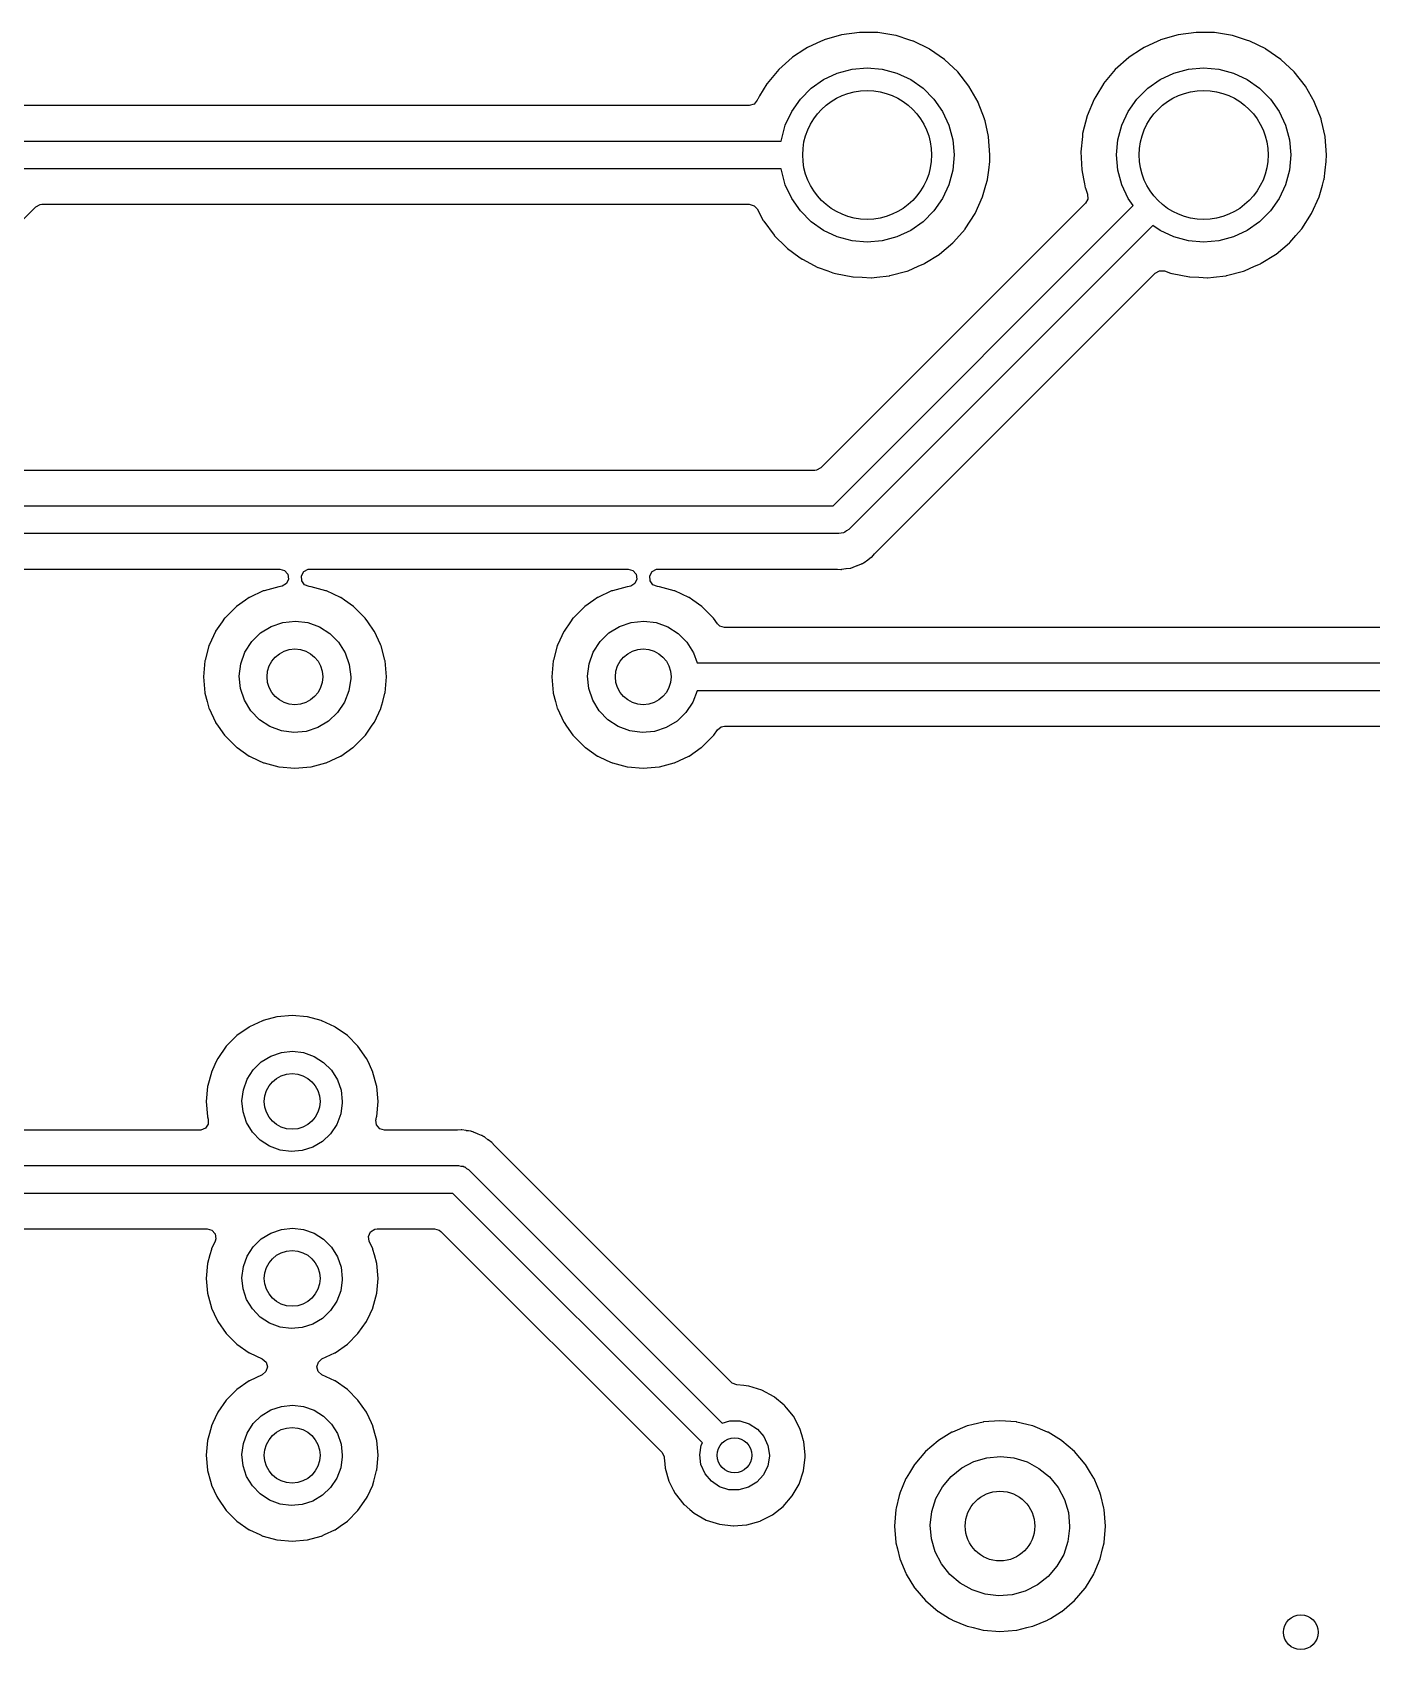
# Model space of a CAD drawing. Extents: x 41 to 172, y -238 to -26.
# Drawn here: x 117.68 to 136.91, y -135.38 to -112.16 of the extents above; entities that cross this region are included whole.
import ezdxf

# ---------------------------------------------------------------- set-up
doc = ezdxf.new("R2010")
doc.units = 0
doc.layers.add('BLACK', color=7, linetype='CONTINUOUS')

msp = doc.modelspace()

# ---------------------------------------------------------------- linework, layer by layer
at = {"layer": 'BLACK', "linetype": 'CONTINUOUS'}
for p, q in [((129.007, -112.287), (128.81, -112.378)), ((129.043, -112.27), (129.007, -112.287)), ((129.047, -112.268), (129.043, -112.27)), ((129.043, -112.27), (129.043, -112.27)), ((129.298, -112.195), (129.047, -112.268)), ((129.557, -112.16), (129.298, -112.195)), ((129.562, -112.16), (129.557, -112.16)), ((129.705, -112.162), (129.562, -112.16)), ((129.562, -112.16), (129.562, -112.16)), ((129.819, -112.163), (129.705, -112.162)), ((130.077, -112.205), (129.819, -112.163)), ((130.081, -112.207), (130.077, -112.205)), ((130.279, -112.27), (130.081, -112.207)), ((130.326, -112.285), (130.279, -112.27)), ((130.33, -112.287), (130.326, -112.285)), ((130.556, -112.399), (130.33, -112.287)), ((130.33, -112.287), (130.33, -112.287)), ((133.837, -112.287), (133.64, -112.378)), ((133.873, -112.27), (133.837, -112.287)), ((133.877, -112.268), (133.873, -112.27)), ((133.873, -112.27), (133.873, -112.27)), ((134.128, -112.195), (133.877, -112.268)), ((134.387, -112.16), (134.128, -112.195)), ((134.392, -112.16), (134.387, -112.16)), ((134.535, -112.162), (134.392, -112.16)), ((134.392, -112.16), (134.392, -112.16)), ((134.649, -112.163), (134.535, -112.162)), ((134.907, -112.205), (134.649, -112.163)), ((134.911, -112.207), (134.907, -112.205)), ((135.109, -112.27), (134.911, -112.207)), ((135.156, -112.285), (135.109, -112.27)), ((135.16, -112.287), (135.156, -112.285)), ((135.386, -112.399), (135.16, -112.287)), ((135.16, -112.287), (135.16, -112.287)), ((128.591, -112.521), (128.396, -112.695)), ((128.595, -112.518), (128.591, -112.521)), ((128.771, -112.403), (128.595, -112.518)), ((128.595, -112.518), (128.595, -112.518)), ((128.81, -112.378), (128.771, -112.403)), ((130.56, -112.401), (130.556, -112.399)), ((130.775, -112.55), (130.56, -112.401)), ((130.965, -112.729), (130.775, -112.55)), ((133.421, -112.521), (133.226, -112.695)), ((133.425, -112.518), (133.421, -112.521)), ((133.601, -112.403), (133.425, -112.518)), ((133.425, -112.518), (133.425, -112.518)), ((133.64, -112.378), (133.601, -112.403)), ((135.39, -112.401), (135.386, -112.399)), ((135.605, -112.55), (135.39, -112.401)), ((135.795, -112.729), (135.605, -112.55)), ((128.396, -112.695), (128.229, -112.896)), ((128.862, -112.962), (129.04, -112.837)), ((129.04, -112.837), (129.237, -112.745)), ((129.237, -112.745), (129.448, -112.689)), ((129.448, -112.689), (129.665, -112.67)), ((129.665, -112.67), (129.882, -112.689)), ((129.882, -112.689), (130.093, -112.745)), ((130.093, -112.745), (130.29, -112.837)), ((130.29, -112.837), (130.468, -112.962)), ((131.127, -112.934), (130.965, -112.729)), ((133.226, -112.695), (133.059, -112.896)), ((133.692, -112.962), (133.87, -112.837)), ((133.87, -112.837), (134.067, -112.745)), ((134.067, -112.745), (134.278, -112.689)), ((134.278, -112.689), (134.495, -112.67)), ((134.495, -112.67), (134.712, -112.689)), ((134.712, -112.689), (134.923, -112.745)), ((134.923, -112.745), (135.12, -112.837)), ((135.12, -112.837), (135.298, -112.962)), ((135.957, -112.934), (135.795, -112.729)), ((128.227, -112.9), (128.122, -113.073)), ((128.229, -112.896), (128.227, -112.9)), ((128.707, -113.117), (128.862, -112.962)), ((130.468, -112.962), (130.623, -113.117)), ((131.257, -113.161), (131.127, -112.934)), ((133.057, -112.9), (132.946, -113.083)), ((133.059, -112.896), (133.057, -112.9)), ((133.537, -113.117), (133.692, -112.962)), ((135.298, -112.962), (135.453, -113.117)), ((136.087, -113.161), (135.957, -112.934)), ((127.971, -113.212), (117.503, -113.212)), ((128.043, -113.189), (127.971, -113.212)), ((128.088, -113.134), (128.043, -113.189)), ((128.092, -113.124), (128.088, -113.134)), ((128.094, -113.119), (128.092, -113.124)), ((128.092, -113.124), (128.092, -113.124)), ((128.122, -113.073), (128.094, -113.119)), ((128.49, -113.492), (128.582, -113.295)), ((128.582, -113.295), (128.707, -113.117)), ((130.623, -113.117), (130.748, -113.295)), ((130.748, -113.295), (130.84, -113.492)), ((131.258, -113.165), (131.257, -113.161)), ((131.35, -113.4), (131.258, -113.165)), ((131.258, -113.165), (131.258, -113.165)), ((132.924, -113.119), (132.823, -113.36)), ((132.946, -113.083), (132.924, -113.119)), ((133.32, -113.492), (133.412, -113.295)), ((133.412, -113.295), (133.537, -113.117)), ((135.453, -113.117), (135.578, -113.295)), ((135.578, -113.295), (135.67, -113.492)), ((136.088, -113.165), (136.087, -113.161)), ((136.18, -113.4), (136.088, -113.165)), ((136.088, -113.165), (136.088, -113.165)), ((128.434, -113.703), (128.49, -113.492)), ((130.84, -113.492), (130.896, -113.703)), ((131.351, -113.404), (131.35, -113.4)), ((131.357, -113.431), (131.351, -113.404)), ((131.408, -113.654), (131.357, -113.431)), ((132.823, -113.36), (132.758, -113.614)), ((133.264, -113.703), (133.32, -113.492)), ((135.67, -113.492), (135.726, -113.703)), ((136.181, -113.404), (136.18, -113.4)), ((136.187, -113.431), (136.181, -113.404)), ((136.238, -113.654), (136.187, -113.431)), ((117.474, -113.72), (128.432, -113.72)), ((128.432, -113.72), (128.434, -113.703)), ((130.896, -113.703), (130.915, -113.92)), ((131.409, -113.659), (131.408, -113.654)), ((131.428, -113.92), (131.409, -113.659)), ((132.754, -113.654), (132.732, -113.874)), ((132.758, -113.618), (132.754, -113.654)), ((132.758, -113.614), (132.758, -113.618)), ((132.758, -113.618), (132.758, -113.618)), ((133.245, -113.92), (133.264, -113.703)), ((135.726, -113.703), (135.745, -113.92)), ((136.239, -113.659), (136.238, -113.654)), ((136.258, -113.92), (136.239, -113.659)), ((130.915, -113.92), (130.896, -114.137)), ((131.426, -114.012), (131.428, -113.92)), ((132.732, -113.874), (132.745, -114.135)), ((133.264, -114.137), (133.245, -113.92)), ((135.745, -113.92), (135.726, -114.137)), ((136.256, -114.012), (136.258, -113.92)), ((128.432, -114.12), (117.557, -114.12)), ((128.434, -114.137), (128.432, -114.12)), ((128.49, -114.348), (128.434, -114.137)), ((130.896, -114.137), (130.84, -114.348)), ((131.393, -114.272), (131.41, -114.139)), ((131.41, -114.139), (131.426, -114.015)), ((131.426, -114.015), (131.426, -114.012)), ((131.426, -114.015), (131.426, -114.015)), ((132.745, -114.135), (132.77, -114.263)), ((133.32, -114.348), (133.264, -114.137)), ((135.726, -114.137), (135.67, -114.348)), ((136.223, -114.272), (136.24, -114.139)), ((136.24, -114.139), (136.256, -114.015)), ((136.256, -114.015), (136.256, -114.012)), ((136.256, -114.015), (136.256, -114.015)), ((128.582, -114.545), (128.49, -114.348)), ((130.84, -114.348), (130.748, -114.545)), ((131.322, -114.523), (131.37, -114.353)), ((131.37, -114.353), (131.392, -114.276)), ((131.392, -114.276), (131.393, -114.272)), ((131.392, -114.276), (131.392, -114.276)), ((132.77, -114.263), (132.784, -114.334)), ((132.784, -114.334), (132.796, -114.391)), ((132.796, -114.391), (132.797, -114.396)), ((132.797, -114.396), (132.797, -114.396)), ((132.797, -114.396), (132.828, -114.482)), ((133.412, -114.545), (133.32, -114.348)), ((135.67, -114.348), (135.578, -114.545)), ((136.152, -114.523), (136.2, -114.353)), ((136.2, -114.353), (136.222, -114.276)), ((136.222, -114.276), (136.223, -114.272)), ((136.222, -114.276), (136.222, -114.276)), ((117.104, -115.292), (117.731, -114.665)), ((117.731, -114.665), (117.793, -114.631)), ((117.793, -114.631), (117.82, -114.628)), ((117.82, -114.628), (127.974, -114.628)), ((127.974, -114.628), (128.042, -114.649)), ((128.042, -114.649), (128.085, -114.695)), ((128.085, -114.695), (128.173, -114.859)), ((128.707, -114.723), (128.582, -114.545)), ((132.799, -114.614), (129.002, -118.411)), ((129.176, -118.956), (133.484, -114.648)), ((130.748, -114.545), (130.623, -114.723)), ((131.215, -114.761), (131.322, -114.523)), ((132.833, -114.553), (132.799, -114.614)), ((132.828, -114.482), (132.833, -114.553)), ((133.484, -114.648), (133.412, -114.545)), ((135.578, -114.545), (135.453, -114.723)), ((136.045, -114.761), (136.152, -114.523)), ((128.173, -114.859), (128.178, -114.867)), ((128.178, -114.867), (128.181, -114.871)), ((128.181, -114.871), (128.181, -114.871)), ((128.181, -114.871), (128.331, -115.073)), ((128.862, -114.878), (128.707, -114.723)), ((129.04, -115.003), (128.862, -114.878)), ((130.468, -114.878), (130.29, -115.003)), ((130.623, -114.723), (130.468, -114.878)), ((131.073, -114.981), (131.215, -114.761)), ((135.298, -114.878), (135.12, -115.003)), ((135.453, -114.723), (135.298, -114.878)), ((135.903, -114.981), (136.045, -114.761)), ((128.331, -115.073), (128.331, -115.073)), ((128.331, -115.073), (128.334, -115.077)), ((128.334, -115.077), (128.337, -115.08)), ((128.337, -115.08), (128.337, -115.08)), ((128.337, -115.08), (128.497, -115.239)), ((129.237, -115.095), (129.04, -115.003)), ((129.448, -115.151), (129.237, -115.095)), ((133.767, -114.931), (129.4, -119.298)), ((129.665, -115.17), (129.448, -115.151)), ((129.882, -115.151), (129.665, -115.17)), ((130.093, -115.095), (129.882, -115.151)), ((130.29, -115.003), (130.093, -115.095)), ((130.901, -115.178), (130.989, -115.077)), ((130.989, -115.077), (131.07, -114.985)), ((131.07, -114.985), (131.073, -114.981)), ((131.07, -114.985), (131.07, -114.985)), ((133.87, -115.003), (133.767, -114.931)), ((134.067, -115.095), (133.87, -115.003)), ((134.278, -115.151), (134.067, -115.095)), ((134.495, -115.17), (134.278, -115.151)), ((134.712, -115.151), (134.495, -115.17)), ((134.923, -115.095), (134.712, -115.151)), ((135.12, -115.003), (134.923, -115.095)), ((135.731, -115.178), (135.819, -115.077)), ((135.819, -115.077), (135.9, -114.985)), ((135.9, -114.985), (135.903, -114.981)), ((135.9, -114.985), (135.9, -114.985)), ((128.497, -115.239), (128.52, -115.261)), ((128.52, -115.261), (128.524, -115.264)), ((128.524, -115.264), (128.524, -115.264)), ((128.524, -115.264), (128.684, -115.381)), ((128.684, -115.381), (128.731, -115.415)), ((130.493, -115.476), (130.698, -115.349)), ((130.698, -115.349), (130.702, -115.347)), ((130.698, -115.349), (130.698, -115.349)), ((130.702, -115.347), (130.705, -115.344)), ((130.705, -115.344), (130.897, -115.181)), ((130.705, -115.344), (130.705, -115.344)), ((130.897, -115.181), (130.901, -115.178)), ((130.897, -115.181), (130.897, -115.181)), ((135.323, -115.476), (135.528, -115.349)), ((135.528, -115.349), (135.532, -115.347)), ((135.528, -115.349), (135.528, -115.349)), ((135.532, -115.347), (135.535, -115.344)), ((135.535, -115.344), (135.727, -115.181)), ((135.535, -115.344), (135.535, -115.344)), ((135.727, -115.181), (135.731, -115.178)), ((135.727, -115.181), (135.727, -115.181)), ((128.731, -115.415), (128.735, -115.418)), ((128.735, -115.418), (128.735, -115.418)), ((128.735, -115.418), (128.958, -115.535)), ((128.958, -115.535), (128.958, -115.535)), ((128.958, -115.535), (128.962, -115.537)), ((128.962, -115.537), (129.1, -115.586)), ((129.1, -115.586), (129.173, -115.611)), ((129.173, -115.611), (129.209, -115.623)), ((129.209, -115.623), (129.213, -115.624)), ((129.213, -115.624), (129.461, -115.671)), ((129.777, -119.64), (133.801, -115.616)), ((129.991, -115.653), (130.235, -115.589)), ((130.235, -115.589), (130.239, -115.587)), ((130.235, -115.589), (130.235, -115.589)), ((130.239, -115.587), (130.252, -115.582)), ((130.252, -115.582), (130.397, -115.519)), ((130.397, -115.519), (130.479, -115.484)), ((130.479, -115.484), (130.493, -115.476)), ((133.801, -115.616), (133.863, -115.582)), ((133.863, -115.582), (133.932, -115.586)), ((133.932, -115.586), (134.017, -115.616)), ((134.017, -115.616), (134.039, -115.623)), ((134.039, -115.623), (134.043, -115.624)), ((134.043, -115.624), (134.291, -115.671)), ((134.821, -115.653), (135.065, -115.589)), ((135.065, -115.589), (135.069, -115.587)), ((135.065, -115.589), (135.065, -115.589)), ((135.069, -115.587), (135.082, -115.582)), ((135.082, -115.582), (135.227, -115.519)), ((135.227, -115.519), (135.309, -115.484)), ((135.309, -115.484), (135.323, -115.476)), ((129.461, -115.671), (129.461, -115.671)), ((129.461, -115.671), (129.465, -115.672)), ((129.465, -115.672), (129.596, -115.677)), ((129.596, -115.677), (129.722, -115.682)), ((129.722, -115.682), (129.722, -115.682)), ((129.722, -115.682), (129.727, -115.682)), ((129.727, -115.682), (129.806, -115.674)), ((129.806, -115.674), (129.982, -115.654)), ((129.982, -115.654), (129.982, -115.654)), ((129.982, -115.654), (129.986, -115.654)), ((129.986, -115.654), (129.991, -115.653)), ((134.291, -115.671), (134.291, -115.671)), ((134.291, -115.671), (134.295, -115.672)), ((134.295, -115.672), (134.426, -115.677)), ((134.426, -115.677), (134.552, -115.682)), ((134.552, -115.682), (134.552, -115.682)), ((134.552, -115.682), (134.557, -115.682)), ((134.557, -115.682), (134.636, -115.674)), ((134.636, -115.674), (134.812, -115.654)), ((134.812, -115.654), (134.812, -115.654)), ((134.812, -115.654), (134.816, -115.654)), ((134.816, -115.654), (134.821, -115.653)), ((129.002, -118.411), (128.94, -118.445)), ((128.913, -118.448), (80.9782, -118.448)), ((128.94, -118.445), (128.913, -118.448)), ((45.1872, -118.956), (129.176, -118.956)), ((129.334, -119.339), (129.324, -119.345)), ((129.345, -119.337), (129.334, -119.339)), ((129.371, -119.316), (129.345, -119.337)), ((129.4, -119.298), (129.371, -119.316)), ((129.259, -119.356), (45.1875, -119.356)), ((129.291, -119.349), (129.259, -119.356)), ((129.324, -119.345), (129.291, -119.349)), ((129.529, -119.812), (129.582, -119.792)), ((129.582, -119.792), (129.589, -119.789)), ((129.582, -119.792), (129.582, -119.792)), ((129.589, -119.789), (129.595, -119.785)), ((129.595, -119.785), (129.598, -119.783)), ((129.598, -119.783), (129.613, -119.775)), ((129.613, -119.775), (129.615, -119.774)), ((129.615, -119.774), (129.622, -119.771)), ((129.622, -119.771), (129.673, -119.732)), ((129.673, -119.732), (129.678, -119.728)), ((129.678, -119.728), (129.724, -119.696)), ((129.724, -119.696), (129.731, -119.692)), ((129.724, -119.696), (129.724, -119.696)), ((129.731, -119.692), (129.772, -119.645)), ((129.772, -119.645), (129.777, -119.64)), ((45.5091, -119.865), (121.236, -119.865)), ((121.236, -119.865), (121.304, -119.885)), ((121.304, -119.885), (121.35, -119.939)), ((121.36, -120.009), (121.331, -120.073)), ((121.35, -119.939), (121.36, -120.009)), ((121.546, -119.962), (121.581, -119.9)), ((121.55, -120.033), (121.546, -119.962)), ((121.591, -120.091), (121.55, -120.033)), ((121.581, -119.9), (121.644, -119.867)), ((121.644, -119.867), (121.668, -119.865)), ((121.668, -119.865), (126.236, -119.865)), ((126.236, -119.865), (126.304, -119.885)), ((126.304, -119.885), (126.35, -119.939)), ((126.36, -120.009), (126.331, -120.073)), ((126.35, -119.939), (126.36, -120.009)), ((126.546, -119.962), (126.581, -119.9)), ((126.55, -120.033), (126.546, -119.962)), ((126.591, -120.091), (126.55, -120.033)), ((126.581, -119.9), (126.644, -119.867)), ((126.644, -119.867), (126.668, -119.865)), ((126.668, -119.865), (129.23, -119.865)), ((129.23, -119.865), (129.238, -119.865)), ((129.238, -119.865), (129.288, -119.869)), ((129.288, -119.869), (129.288, -119.869)), ((129.288, -119.869), (129.296, -119.869)), ((129.296, -119.869), (129.303, -119.868)), ((129.303, -119.868), (129.33, -119.863)), ((129.303, -119.868), (129.303, -119.868)), ((129.33, -119.863), (129.359, -119.858)), ((129.359, -119.858), (129.365, -119.857)), ((129.365, -119.857), (129.429, -119.85)), ((129.429, -119.85), (129.436, -119.847)), ((129.436, -119.847), (129.439, -119.846)), ((129.439, -119.846), (129.455, -119.842)), ((129.455, -119.842), (129.457, -119.841)), ((129.457, -119.841), (129.465, -119.84)), ((129.465, -119.84), (129.523, -119.814)), ((129.523, -119.814), (129.529, -119.812)), ((120.998, -120.18), (120.8, -120.272)), ((121.003, -120.178), (120.998, -120.18)), ((120.998, -120.18), (120.998, -120.18)), ((121.008, -120.176), (121.003, -120.178)), ((121.219, -120.12), (121.008, -120.176)), ((121.008, -120.176), (121.008, -120.176)), ((121.224, -120.118), (121.219, -120.12)), ((121.219, -120.12), (121.219, -120.12)), ((121.247, -120.116), (121.224, -120.118)), ((121.271, -120.112), (121.247, -120.116)), ((121.331, -120.073), (121.271, -120.112)), ((121.657, -120.116), (121.591, -120.091)), ((121.68, -120.118), (121.657, -120.116)), ((121.685, -120.12), (121.68, -120.118)), ((121.896, -120.176), (121.685, -120.12)), ((121.685, -120.12), (121.685, -120.12)), ((121.901, -120.178), (121.896, -120.176)), ((121.896, -120.176), (121.896, -120.176)), ((121.906, -120.18), (121.901, -120.178)), ((122.104, -120.272), (121.906, -120.18)), ((121.906, -120.18), (121.906, -120.18)), ((125.998, -120.18), (125.8, -120.272)), ((126.003, -120.178), (125.998, -120.18)), ((125.998, -120.18), (125.998, -120.18)), ((126.008, -120.176), (126.003, -120.178)), ((126.219, -120.12), (126.008, -120.176)), ((126.008, -120.176), (126.008, -120.176)), ((126.224, -120.118), (126.219, -120.12)), ((126.219, -120.12), (126.219, -120.12)), ((126.247, -120.116), (126.224, -120.118)), ((126.271, -120.112), (126.247, -120.116)), ((126.331, -120.073), (126.271, -120.112)), ((126.657, -120.116), (126.591, -120.091)), ((126.68, -120.118), (126.657, -120.116)), ((126.685, -120.12), (126.68, -120.118)), ((126.896, -120.176), (126.685, -120.12)), ((126.685, -120.12), (126.685, -120.12)), ((126.901, -120.178), (126.896, -120.176)), ((126.896, -120.176), (126.896, -120.176)), ((126.906, -120.18), (126.901, -120.178)), ((127.104, -120.272), (126.906, -120.18)), ((126.906, -120.18), (126.906, -120.18)), ((120.608, -120.406), (120.446, -120.568)), ((120.612, -120.403), (120.608, -120.406)), ((120.742, -120.312), (120.612, -120.403)), ((120.612, -120.403), (120.612, -120.403)), ((120.795, -120.274), (120.742, -120.312)), ((120.8, -120.272), (120.795, -120.274)), ((120.8, -120.272), (120.8, -120.272)), ((122.109, -120.274), (122.104, -120.272)), ((122.104, -120.272), (122.104, -120.272)), ((122.162, -120.312), (122.109, -120.274)), ((122.292, -120.403), (122.162, -120.312)), ((122.296, -120.406), (122.292, -120.403)), ((122.292, -120.403), (122.292, -120.403)), ((122.458, -120.568), (122.296, -120.406)), ((125.608, -120.406), (125.446, -120.568)), ((125.612, -120.403), (125.608, -120.406)), ((125.742, -120.312), (125.612, -120.403)), ((125.612, -120.403), (125.612, -120.403)), ((125.795, -120.274), (125.742, -120.312)), ((125.8, -120.272), (125.795, -120.274)), ((125.8, -120.272), (125.8, -120.272)), ((127.109, -120.274), (127.104, -120.272)), ((127.104, -120.272), (127.104, -120.272)), ((127.162, -120.312), (127.109, -120.274)), ((127.292, -120.403), (127.162, -120.312)), ((127.296, -120.406), (127.292, -120.403)), ((127.292, -120.403), (127.292, -120.403)), ((127.458, -120.568), (127.296, -120.406)), ((120.408, -120.621), (120.314, -120.755)), ((120.443, -120.572), (120.408, -120.621)), ((120.446, -120.568), (120.443, -120.572)), ((120.443, -120.572), (120.443, -120.572)), ((120.959, -120.782), (121.111, -120.688)), ((121.111, -120.688), (121.28, -120.631)), ((121.28, -120.631), (121.458, -120.612)), ((121.458, -120.612), (121.635, -120.633)), ((121.635, -120.633), (121.803, -120.693)), ((121.803, -120.693), (121.953, -120.789)), ((122.461, -120.572), (122.458, -120.568)), ((122.496, -120.621), (122.461, -120.572)), ((122.461, -120.572), (122.461, -120.572)), ((122.59, -120.755), (122.496, -120.621)), ((125.408, -120.621), (125.314, -120.755)), ((125.443, -120.572), (125.408, -120.621)), ((125.446, -120.568), (125.443, -120.572)), ((125.443, -120.572), (125.443, -120.572)), ((125.959, -120.782), (126.111, -120.688)), ((126.111, -120.688), (126.28, -120.631)), ((126.28, -120.631), (126.458, -120.612)), ((126.458, -120.612), (126.635, -120.633)), ((126.635, -120.633), (126.803, -120.693)), ((126.803, -120.693), (126.953, -120.789)), ((127.461, -120.572), (127.458, -120.568)), ((127.516, -120.65), (127.461, -120.572)), ((127.461, -120.572), (127.461, -120.572)), ((127.551, -120.683), (127.516, -120.65)), ((127.619, -120.703), (127.551, -120.683)), ((138.068, -120.703), (127.619, -120.703)), ((120.218, -120.963), (120.216, -120.968)), ((120.225, -120.948), (120.218, -120.963)), ((120.312, -120.76), (120.225, -120.948)), ((120.314, -120.755), (120.312, -120.76)), ((120.312, -120.76), (120.312, -120.76)), ((120.735, -121.056), (120.832, -120.906)), ((120.832, -120.906), (120.959, -120.782)), ((121.953, -120.789), (122.079, -120.915)), ((122.079, -120.915), (122.173, -121.066)), ((122.592, -120.76), (122.59, -120.755)), ((122.679, -120.948), (122.592, -120.76)), ((122.592, -120.76), (122.592, -120.76)), ((122.686, -120.963), (122.679, -120.948)), ((122.688, -120.968), (122.686, -120.963)), ((125.218, -120.963), (125.216, -120.968)), ((125.225, -120.948), (125.218, -120.963)), ((125.312, -120.76), (125.225, -120.948)), ((125.314, -120.755), (125.312, -120.76)), ((125.312, -120.76), (125.312, -120.76)), ((125.735, -121.056), (125.832, -120.906)), ((125.832, -120.906), (125.959, -120.782)), ((126.953, -120.789), (127.079, -120.915)), ((127.079, -120.915), (127.173, -121.066)), ((120.158, -121.184), (120.139, -121.412)), ((120.162, -121.172), (120.158, -121.184)), ((120.216, -120.968), (120.162, -121.172)), ((120.216, -120.968), (120.216, -120.968)), ((120.674, -121.224), (120.735, -121.056)), ((122.173, -121.066), (122.232, -121.235)), ((122.742, -121.172), (122.688, -120.968)), ((122.688, -120.968), (122.688, -120.968)), ((122.746, -121.184), (122.742, -121.172)), ((122.765, -121.412), (122.746, -121.184)), ((125.158, -121.184), (125.139, -121.412)), ((125.162, -121.172), (125.158, -121.184)), ((125.216, -120.968), (125.162, -121.172)), ((125.216, -120.968), (125.216, -120.968)), ((125.674, -121.224), (125.735, -121.056)), ((127.173, -121.066), (127.224, -121.212)), ((120.139, -121.412), (120.158, -121.64)), ((120.652, -121.401), (120.674, -121.224)), ((120.669, -121.578), (120.652, -121.401)), ((122.232, -121.235), (122.252, -121.412)), ((122.252, -121.412), (122.252, -121.434)), ((122.746, -121.64), (122.765, -121.412)), ((125.139, -121.412), (125.158, -121.64)), ((125.652, -121.401), (125.674, -121.224)), ((125.669, -121.578), (125.652, -121.401)), ((127.224, -121.212), (138.093, -121.212)), ((120.158, -121.64), (120.16, -121.645)), ((120.16, -121.645), (120.16, -121.645)), ((120.16, -121.645), (120.192, -121.765)), ((120.726, -121.748), (120.669, -121.578)), ((122.227, -121.611), (122.164, -121.778)), ((122.252, -121.434), (122.227, -121.611)), ((122.712, -121.765), (122.744, -121.645)), ((122.744, -121.645), (122.746, -121.64)), ((122.744, -121.645), (122.744, -121.645)), ((125.158, -121.64), (125.16, -121.645)), ((125.16, -121.645), (125.16, -121.645)), ((125.16, -121.645), (125.192, -121.765)), ((125.726, -121.748), (125.669, -121.578)), ((127.226, -121.612), (127.164, -121.778)), ((138.01, -121.612), (127.226, -121.612)), ((120.192, -121.765), (120.218, -121.861)), ((120.218, -121.861), (120.22, -121.866)), ((120.22, -121.866), (120.22, -121.866)), ((120.22, -121.866), (120.312, -122.064)), ((120.818, -121.9), (120.726, -121.748)), ((122.164, -121.778), (122.065, -121.926)), ((122.592, -122.064), (122.684, -121.866)), ((122.684, -121.866), (122.686, -121.861)), ((122.684, -121.866), (122.684, -121.866)), ((122.686, -121.861), (122.712, -121.765)), ((125.192, -121.765), (125.218, -121.861)), ((125.218, -121.861), (125.22, -121.866)), ((125.22, -121.866), (125.22, -121.866)), ((125.22, -121.866), (125.312, -122.064)), ((125.818, -121.9), (125.726, -121.748)), ((127.164, -121.778), (127.065, -121.926)), ((120.312, -122.064), (120.312, -122.064)), ((120.312, -122.064), (120.314, -122.069)), ((120.314, -122.069), (120.351, -122.12)), ((120.351, -122.12), (120.44, -122.248)), ((120.942, -122.028), (120.818, -121.9)), ((121.091, -122.126), (120.942, -122.028)), ((121.258, -122.188), (121.091, -122.126)), ((121.936, -122.049), (121.782, -122.141)), ((122.065, -121.926), (121.936, -122.049)), ((122.464, -122.248), (122.553, -122.12)), ((122.553, -122.12), (122.59, -122.069)), ((122.59, -122.069), (122.592, -122.064)), ((122.592, -122.064), (122.592, -122.064)), ((125.312, -122.064), (125.312, -122.064)), ((125.312, -122.064), (125.314, -122.069)), ((125.314, -122.069), (125.351, -122.12)), ((125.351, -122.12), (125.44, -122.248)), ((125.942, -122.028), (125.818, -121.9)), ((126.091, -122.126), (125.942, -122.028)), ((126.258, -122.188), (126.091, -122.126)), ((126.936, -122.049), (126.782, -122.141)), ((127.065, -121.926), (126.936, -122.049)), ((127.571, -122.13), (127.619, -122.12)), ((127.619, -122.12), (137.747, -122.12)), ((120.44, -122.248), (120.446, -122.256)), ((120.446, -122.256), (120.608, -122.418)), ((121.435, -122.212), (121.258, -122.188)), ((121.613, -122.196), (121.435, -122.212)), ((121.782, -122.141), (121.613, -122.196)), ((122.296, -122.418), (122.458, -122.256)), ((122.458, -122.256), (122.464, -122.248)), ((125.44, -122.248), (125.446, -122.256)), ((125.446, -122.256), (125.608, -122.418)), ((126.435, -122.212), (126.258, -122.188)), ((126.613, -122.196), (126.435, -122.212)), ((126.782, -122.141), (126.613, -122.196)), ((127.296, -122.418), (127.458, -122.256)), ((127.458, -122.256), (127.464, -122.248)), ((127.464, -122.248), (127.516, -122.174)), ((127.516, -122.174), (127.571, -122.13)), ((120.608, -122.418), (120.612, -122.421)), ((120.612, -122.421), (120.612, -122.421)), ((120.612, -122.421), (120.622, -122.428)), ((120.622, -122.428), (120.795, -122.55)), ((120.795, -122.55), (120.8, -122.552)), ((120.8, -122.552), (120.8, -122.552)), ((120.8, -122.552), (120.93, -122.612)), ((121.974, -122.612), (122.104, -122.552)), ((122.104, -122.552), (122.109, -122.55)), ((122.104, -122.552), (122.104, -122.552)), ((122.109, -122.55), (122.282, -122.428)), ((122.282, -122.428), (122.292, -122.421)), ((122.292, -122.421), (122.296, -122.418)), ((122.292, -122.421), (122.292, -122.421)), ((125.608, -122.418), (125.612, -122.421)), ((125.612, -122.421), (125.612, -122.421)), ((125.612, -122.421), (125.622, -122.428)), ((125.622, -122.428), (125.795, -122.55)), ((125.795, -122.55), (125.8, -122.552)), ((125.8, -122.552), (125.8, -122.552)), ((125.8, -122.552), (125.93, -122.612)), ((126.974, -122.612), (127.104, -122.552)), ((127.104, -122.552), (127.109, -122.55)), ((127.104, -122.552), (127.104, -122.552)), ((127.109, -122.55), (127.282, -122.428)), ((127.282, -122.428), (127.292, -122.421)), ((127.292, -122.421), (127.296, -122.418)), ((127.292, -122.421), (127.292, -122.421)), ((120.93, -122.612), (121.003, -122.646)), ((121.003, -122.646), (121.008, -122.648)), ((121.008, -122.648), (121.008, -122.648)), ((121.008, -122.648), (121.219, -122.704)), ((121.219, -122.704), (121.219, -122.704)), ((121.219, -122.704), (121.224, -122.706)), ((121.224, -122.706), (121.452, -122.725)), ((121.452, -122.725), (121.68, -122.706)), ((121.68, -122.706), (121.685, -122.704)), ((121.685, -122.704), (121.896, -122.648)), ((121.685, -122.704), (121.685, -122.704)), ((121.896, -122.648), (121.901, -122.646)), ((121.896, -122.648), (121.896, -122.648)), ((121.901, -122.646), (121.974, -122.612)), ((125.93, -122.612), (126.003, -122.646)), ((126.003, -122.646), (126.008, -122.648)), ((126.008, -122.648), (126.008, -122.648)), ((126.008, -122.648), (126.219, -122.704)), ((126.219, -122.704), (126.219, -122.704)), ((126.219, -122.704), (126.224, -122.706)), ((126.224, -122.706), (126.452, -122.725)), ((126.452, -122.725), (126.68, -122.706)), ((126.68, -122.706), (126.685, -122.704)), ((126.685, -122.704), (126.896, -122.648)), ((126.685, -122.704), (126.685, -122.704)), ((126.896, -122.648), (126.901, -122.646)), ((126.896, -122.648), (126.896, -122.648)), ((126.901, -122.646), (126.974, -122.612)), ((121.193, -126.295), (120.996, -126.348)), ((121.198, -126.294), (121.193, -126.295)), ((121.193, -126.295), (121.193, -126.295)), ((121.412, -126.275), (121.198, -126.294)), ((121.626, -126.294), (121.412, -126.275)), ((121.631, -126.295), (121.626, -126.294)), ((121.828, -126.348), (121.631, -126.295)), ((121.631, -126.295), (121.631, -126.295)), ((120.795, -126.44), (120.619, -126.563)), ((120.8, -126.438), (120.795, -126.44)), ((120.985, -126.352), (120.8, -126.438)), ((120.8, -126.438), (120.8, -126.438)), ((120.99, -126.349), (120.985, -126.351)), ((120.985, -126.351), (120.985, -126.352)), ((120.996, -126.348), (120.99, -126.349)), ((120.996, -126.348), (120.996, -126.348)), ((121.834, -126.349), (121.828, -126.348)), ((121.828, -126.348), (121.828, -126.348)), ((121.839, -126.351), (121.834, -126.349)), ((121.839, -126.352), (121.839, -126.351)), ((122.024, -126.438), (121.839, -126.352)), ((122.029, -126.44), (122.024, -126.438)), ((122.024, -126.438), (122.024, -126.438)), ((122.205, -126.563), (122.029, -126.44)), ((120.467, -126.715), (120.344, -126.891)), ((120.619, -126.563), (120.467, -126.715)), ((122.357, -126.715), (122.205, -126.563)), ((122.48, -126.891), (122.357, -126.715)), ((120.304, -126.976), (120.253, -127.086)), ((120.342, -126.896), (120.304, -126.976)), ((120.344, -126.891), (120.342, -126.896)), ((120.342, -126.896), (120.342, -126.896)), ((120.854, -127.053), (120.969, -126.941)), ((120.969, -126.941), (121.105, -126.857)), ((121.105, -126.857), (121.257, -126.805)), ((121.257, -126.805), (121.417, -126.788)), ((121.417, -126.788), (121.576, -126.807)), ((121.576, -126.807), (121.728, -126.861)), ((121.728, -126.861), (121.863, -126.947)), ((121.863, -126.947), (121.976, -127.061)), ((122.482, -126.896), (122.48, -126.891)), ((122.52, -126.976), (122.482, -126.896)), ((122.482, -126.896), (122.482, -126.896)), ((122.571, -127.086), (122.52, -126.976)), ((120.252, -127.092), (120.202, -127.278)), ((120.253, -127.086), (120.252, -127.092)), ((120.252, -127.092), (120.252, -127.092)), ((120.712, -127.339), (120.767, -127.188)), ((120.767, -127.188), (120.854, -127.053)), ((121.976, -127.061), (122.061, -127.197)), ((122.061, -127.197), (122.114, -127.348)), ((122.572, -127.092), (122.571, -127.086)), ((122.622, -127.278), (122.572, -127.092)), ((122.572, -127.092), (122.572, -127.092)), ((120.198, -127.294), (120.179, -127.508)), ((120.202, -127.278), (120.198, -127.294)), ((120.692, -127.498), (120.712, -127.339)), ((122.114, -127.348), (122.132, -127.508)), ((122.626, -127.294), (122.622, -127.278)), ((122.645, -127.508), (122.626, -127.294)), ((120.179, -127.508), (120.198, -127.722)), ((120.708, -127.658), (120.692, -127.498)), ((120.758, -127.81), (120.708, -127.658)), ((122.109, -127.687), (122.052, -127.837)), ((122.132, -127.528), (122.109, -127.687)), ((122.132, -127.508), (122.132, -127.528)), ((122.626, -127.722), (122.645, -127.508)), ((120.086, -127.919), (112.713, -127.919)), ((120.101, -127.919), (120.086, -127.919)), ((120.166, -127.891), (120.101, -127.919)), ((120.206, -127.832), (120.166, -127.891)), ((120.198, -127.722), (120.199, -127.727)), ((120.199, -127.727), (120.199, -127.727)), ((120.199, -127.727), (120.208, -127.761)), ((120.208, -127.761), (120.206, -127.832)), ((120.842, -127.947), (120.758, -127.81)), ((122.052, -127.837), (121.964, -127.971)), ((122.613, -127.776), (122.616, -127.761)), ((122.623, -127.846), (122.613, -127.776)), ((122.616, -127.761), (122.625, -127.727)), ((122.67, -127.899), (122.623, -127.846)), ((122.625, -127.727), (122.626, -127.722)), ((122.625, -127.727), (122.625, -127.727)), ((122.738, -127.919), (122.67, -127.899)), ((123.777, -127.919), (122.738, -127.919)), ((123.785, -127.919), (123.777, -127.919)), ((123.839, -127.916), (123.785, -127.919)), ((123.847, -127.916), (123.839, -127.916)), ((123.839, -127.916), (123.839, -127.916)), ((123.91, -127.927), (123.847, -127.916)), ((123.916, -127.928), (123.91, -127.927)), ((123.942, -127.932), (123.916, -127.928)), ((120.953, -128.063), (120.842, -127.947)), ((121.087, -128.151), (120.953, -128.063)), ((121.238, -128.207), (121.087, -128.151)), ((121.847, -128.082), (121.709, -128.164)), ((121.964, -127.971), (121.847, -128.082)), ((123.972, -127.936), (123.942, -127.932)), ((123.979, -127.937), (123.972, -127.936)), ((123.972, -127.936), (123.972, -127.936)), ((123.987, -127.939), (123.979, -127.937)), ((123.989, -127.94), (123.987, -127.939)), ((124.005, -127.945), (123.989, -127.94)), ((124.008, -127.946), (124.005, -127.945)), ((124.015, -127.947), (124.008, -127.946)), ((124.074, -127.973), (124.015, -127.947)), ((124.08, -127.976), (124.074, -127.973)), ((124.132, -127.996), (124.08, -127.976)), ((124.139, -127.999), (124.132, -127.996)), ((124.132, -127.996), (124.132, -127.996)), ((124.145, -128.003), (124.139, -127.999)), ((124.148, -128.005), (124.145, -128.003)), ((124.163, -128.013), (124.148, -128.005)), ((124.165, -128.014), (124.163, -128.013)), ((124.172, -128.018), (124.165, -128.014)), ((124.178, -128.022), (124.172, -128.018)), ((124.222, -128.057), (124.178, -128.022)), ((124.227, -128.061), (124.222, -128.057)), ((124.28, -128.098), (124.227, -128.061)), ((124.317, -128.141), (124.28, -128.098)), ((124.318, -128.141), (124.317, -128.141)), ((124.323, -128.147), (124.318, -128.141)), ((127.717, -131.541), (124.323, -128.147)), ((121.397, -128.228), (121.238, -128.207)), ((121.557, -128.213), (121.397, -128.228)), ((121.709, -128.164), (121.557, -128.213)), ((112.45, -128.428), (123.802, -128.428)), ((123.802, -128.428), (123.835, -128.435)), ((123.835, -128.435), (123.868, -128.439)), ((123.868, -128.439), (123.878, -128.445)), ((123.878, -128.445), (123.889, -128.448)), ((123.889, -128.448), (123.915, -128.469)), ((123.915, -128.469), (123.943, -128.487)), ((123.943, -128.487), (127.582, -132.125)), ((123.719, -128.828), (112.367, -128.828)), ((127.3, -132.408), (123.719, -128.828)), ((112.392, -129.337), (120.19, -129.337)), ((120.19, -129.337), (120.259, -129.357)), ((120.305, -129.516), (120.253, -129.626)), ((120.259, -129.357), (120.305, -129.41)), ((120.305, -129.41), (120.315, -129.48)), ((120.315, -129.48), (120.305, -129.516)), ((120.854, -129.593), (120.969, -129.481)), ((120.969, -129.481), (121.105, -129.397)), ((121.105, -129.397), (121.257, -129.345)), ((121.257, -129.345), (121.417, -129.328)), ((121.417, -129.328), (121.576, -129.347)), ((121.576, -129.347), (121.728, -129.401)), ((121.728, -129.401), (121.863, -129.487)), ((121.863, -129.487), (121.976, -129.601)), ((122.509, -129.446), (122.538, -129.381)), ((122.519, -129.516), (122.509, -129.446)), ((122.571, -129.626), (122.519, -129.516)), ((122.538, -129.381), (122.597, -129.342)), ((122.597, -129.342), (122.634, -129.337)), ((122.634, -129.337), (123.456, -129.337)), ((123.456, -129.337), (123.524, -129.357)), ((123.524, -129.357), (123.545, -129.373)), ((123.545, -129.373), (126.716, -132.544)), ((120.23, -129.712), (120.198, -129.834)), ((120.252, -129.632), (120.23, -129.712)), ((120.253, -129.626), (120.252, -129.632)), ((120.252, -129.632), (120.252, -129.632)), ((120.712, -129.879), (120.767, -129.728)), ((120.767, -129.728), (120.854, -129.593)), ((121.976, -129.601), (122.061, -129.737)), ((122.061, -129.737), (122.114, -129.888)), ((122.572, -129.632), (122.571, -129.626)), ((122.594, -129.712), (122.572, -129.632)), ((122.572, -129.632), (122.572, -129.632)), ((122.626, -129.834), (122.594, -129.712)), ((120.198, -129.834), (120.179, -130.048)), ((120.692, -130.038), (120.712, -129.879)), ((122.114, -129.888), (122.132, -130.048)), ((122.645, -130.048), (122.626, -129.834)), ((120.179, -130.048), (120.198, -130.262)), ((120.708, -130.198), (120.692, -130.038)), ((120.758, -130.35), (120.708, -130.198)), ((122.109, -130.227), (122.052, -130.377)), ((122.132, -130.068), (122.109, -130.227)), ((122.132, -130.048), (122.132, -130.068)), ((122.626, -130.262), (122.645, -130.048)), ((120.198, -130.262), (120.253, -130.47)), ((120.253, -130.47), (120.255, -130.475)), ((120.255, -130.475), (120.256, -130.475)), ((120.256, -130.475), (120.293, -130.556)), ((120.842, -130.487), (120.758, -130.35)), ((122.052, -130.377), (121.964, -130.511)), ((122.531, -130.556), (122.568, -130.475)), ((122.568, -130.475), (122.569, -130.475)), ((122.569, -130.475), (122.571, -130.47)), ((122.571, -130.47), (122.626, -130.262)), ((120.293, -130.556), (120.344, -130.665)), ((120.344, -130.665), (120.467, -130.841)), ((120.953, -130.603), (120.842, -130.487)), ((121.087, -130.691), (120.953, -130.603)), ((121.238, -130.747), (121.087, -130.691)), ((121.709, -130.704), (121.557, -130.753)), ((121.847, -130.622), (121.709, -130.704)), ((121.964, -130.511), (121.847, -130.622)), ((122.357, -130.841), (122.48, -130.665)), ((122.48, -130.665), (122.531, -130.556)), ((120.467, -130.841), (120.619, -130.993)), ((121.397, -130.768), (121.238, -130.747)), ((121.557, -130.753), (121.397, -130.768)), ((122.205, -130.993), (122.357, -130.841)), ((120.619, -130.993), (120.795, -131.116)), ((120.795, -131.116), (120.8, -131.118)), ((120.8, -131.118), (120.8, -131.118)), ((120.8, -131.118), (120.984, -131.204)), ((121.84, -131.204), (122.024, -131.118)), ((122.024, -131.118), (122.029, -131.116)), ((122.024, -131.118), (122.024, -131.118)), ((122.029, -131.116), (122.205, -130.993)), ((120.984, -131.204), (121.037, -131.251)), ((121.036, -131.387), (120.984, -131.432)), ((121.056, -131.319), (121.036, -131.387)), ((121.037, -131.251), (121.056, -131.319)), ((121.768, -131.317), (121.788, -131.249)), ((121.787, -131.385), (121.768, -131.317)), ((121.84, -131.432), (121.787, -131.385)), ((121.788, -131.249), (121.84, -131.204)), ((120.619, -131.643), (120.467, -131.795)), ((120.795, -131.52), (120.619, -131.643)), ((120.8, -131.518), (120.795, -131.52)), ((120.984, -131.432), (120.8, -131.518)), ((120.8, -131.518), (120.8, -131.518)), ((122.024, -131.518), (121.84, -131.432)), ((122.029, -131.52), (122.024, -131.518)), ((122.024, -131.518), (122.024, -131.518)), ((122.205, -131.643), (122.029, -131.52)), ((122.357, -131.795), (122.205, -131.643)), ((127.727, -131.55), (127.717, -131.541)), ((127.793, -131.577), (127.727, -131.55)), ((127.896, -131.588), (127.793, -131.577)), ((127.96, -131.595), (127.896, -131.588)), ((127.966, -131.595), (127.96, -131.595)), ((127.96, -131.595), (127.96, -131.595)), ((128.155, -131.654), (127.966, -131.595)), ((120.467, -131.795), (120.344, -131.971)), ((121.257, -131.885), (121.417, -131.868)), ((121.417, -131.868), (121.576, -131.887)), ((122.48, -131.971), (122.357, -131.795)), ((128.329, -131.748), (128.155, -131.654)), ((128.333, -131.752), (128.329, -131.748)), ((128.476, -131.87), (128.333, -131.752)), ((128.333, -131.752), (128.333, -131.752)), ((128.481, -131.874), (128.476, -131.87)), ((128.485, -131.879), (128.481, -131.874)), ((120.342, -131.976), (120.273, -132.123)), ((120.344, -131.971), (120.342, -131.976)), ((120.342, -131.976), (120.342, -131.976)), ((120.854, -132.133), (120.969, -132.021)), ((120.969, -132.021), (121.105, -131.937)), ((121.105, -131.937), (121.257, -131.885)), ((121.576, -131.887), (121.728, -131.941)), ((121.728, -131.941), (121.863, -132.027)), ((121.863, -132.027), (121.976, -132.141)), ((122.482, -131.976), (122.48, -131.971)), ((122.551, -132.123), (122.482, -131.976)), ((122.482, -131.976), (122.482, -131.976)), ((127.582, -132.125), (127.694, -132.093)), ((127.694, -132.093), (127.836, -132.093)), ((127.836, -132.093), (127.972, -132.134)), ((128.509, -131.908), (128.485, -131.879)), ((128.485, -131.879), (128.485, -131.879)), ((128.606, -132.027), (128.509, -131.908)), ((128.699, -132.202), (128.606, -132.027)), ((131.335, -132.109), (131.33, -132.111)), ((131.572, -132.091), (131.335, -132.109)), ((131.809, -132.109), (131.572, -132.091)), ((131.814, -132.111), (131.809, -132.109)), ((120.224, -132.275), (120.198, -132.374)), ((120.252, -132.172), (120.224, -132.275)), ((120.253, -132.166), (120.252, -132.172)), ((120.252, -132.172), (120.252, -132.172)), ((120.273, -132.123), (120.253, -132.166)), ((120.712, -132.419), (120.767, -132.268)), ((120.767, -132.268), (120.854, -132.133)), ((121.976, -132.141), (122.061, -132.277)), ((122.061, -132.277), (122.114, -132.428)), ((122.571, -132.166), (122.551, -132.123)), ((122.572, -132.172), (122.571, -132.166)), ((122.6, -132.275), (122.572, -132.172)), ((122.572, -132.172), (122.572, -132.172)), ((122.626, -132.374), (122.6, -132.275)), ((127.972, -132.134), (128.091, -132.211)), ((128.091, -132.211), (128.183, -132.319)), ((128.183, -132.319), (128.242, -132.448)), ((128.727, -132.294), (128.699, -132.202)), ((128.753, -132.38), (128.727, -132.294)), ((130.881, -132.258), (130.687, -132.377)), ((130.885, -132.256), (130.881, -132.258)), ((130.89, -132.254), (130.885, -132.256)), ((131.1, -132.167), (130.89, -132.254)), ((130.89, -132.254), (130.89, -132.254)), ((131.104, -132.165), (131.1, -132.167)), ((131.1, -132.167), (131.1, -132.167)), ((131.185, -132.146), (131.104, -132.165)), ((131.33, -132.111), (131.185, -132.146)), ((131.33, -132.111), (131.33, -132.111)), ((131.959, -132.146), (131.814, -132.111)), ((131.814, -132.111), (131.814, -132.111)), ((132.04, -132.165), (131.959, -132.146)), ((132.044, -132.167), (132.04, -132.165)), ((132.254, -132.254), (132.044, -132.167)), ((132.044, -132.167), (132.044, -132.167)), ((132.259, -132.256), (132.254, -132.254)), ((132.254, -132.254), (132.254, -132.254)), ((132.263, -132.258), (132.259, -132.256)), ((132.457, -132.377), (132.263, -132.258)), ((120.198, -132.374), (120.179, -132.588)), ((120.692, -132.578), (120.712, -132.419)), ((122.114, -132.428), (122.132, -132.588)), ((122.645, -132.588), (122.626, -132.374)), ((126.716, -132.544), (126.75, -132.607)), ((127.262, -132.582), (127.284, -132.442)), ((127.284, -132.442), (127.3, -132.408)), ((128.242, -132.448), (128.262, -132.588)), ((128.756, -132.391), (128.753, -132.38)), ((128.775, -132.588), (128.756, -132.391)), ((130.502, -132.534), (130.348, -132.715)), ((130.683, -132.38), (130.502, -132.534)), ((130.687, -132.377), (130.683, -132.38)), ((130.687, -132.377), (130.687, -132.377)), ((132.461, -132.38), (132.457, -132.377)), ((132.457, -132.377), (132.457, -132.377)), ((132.642, -132.534), (132.461, -132.38)), ((132.796, -132.715), (132.642, -132.534)), ((120.179, -132.588), (120.198, -132.802)), ((120.198, -132.802), (120.199, -132.807)), ((120.708, -132.738), (120.692, -132.578)), ((120.758, -132.89), (120.708, -132.738)), ((122.109, -132.767), (122.052, -132.917)), ((122.132, -132.608), (122.109, -132.767)), ((122.132, -132.588), (122.132, -132.608)), ((122.625, -132.807), (122.626, -132.802)), ((122.626, -132.802), (122.645, -132.588)), ((126.75, -132.607), (126.753, -132.623)), ((126.753, -132.623), (126.76, -132.711)), ((126.76, -132.711), (126.765, -132.771)), ((126.765, -132.771), (126.82, -132.961)), ((127.28, -132.722), (127.262, -132.582)), ((127.338, -132.852), (127.28, -132.722)), ((128.238, -132.74), (128.177, -132.868)), ((128.262, -132.6), (128.238, -132.74)), ((128.262, -132.588), (128.262, -132.6)), ((128.75, -132.813), (128.775, -132.616)), ((128.775, -132.616), (128.775, -132.588)), ((130.345, -132.719), (130.271, -132.84)), ((130.348, -132.715), (130.345, -132.719)), ((130.345, -132.719), (130.345, -132.719)), ((130.872, -132.89), (131.024, -132.767)), ((131.024, -132.767), (131.197, -132.677)), ((131.197, -132.677), (131.385, -132.622)), ((131.385, -132.622), (131.579, -132.604)), ((131.579, -132.604), (131.773, -132.624)), ((131.773, -132.624), (131.96, -132.682)), ((131.96, -132.682), (132.131, -132.775)), ((132.131, -132.775), (132.282, -132.899)), ((132.799, -132.719), (132.796, -132.715)), ((132.873, -132.84), (132.799, -132.719)), ((132.799, -132.719), (132.799, -132.719)), ((120.199, -132.807), (120.199, -132.807)), ((120.199, -132.807), (120.24, -132.961)), ((120.24, -132.961), (120.253, -133.01)), ((120.253, -133.01), (120.255, -133.015)), ((120.255, -133.015), (120.256, -133.015)), ((120.256, -133.015), (120.331, -133.177)), ((120.842, -133.027), (120.758, -132.89)), ((120.953, -133.143), (120.842, -133.027)), ((122.052, -132.917), (121.964, -133.051)), ((122.493, -133.177), (122.568, -133.015)), ((122.568, -133.015), (122.569, -133.015)), ((122.569, -133.015), (122.571, -133.01)), ((122.571, -133.01), (122.584, -132.961)), ((122.584, -132.961), (122.625, -132.807)), ((122.625, -132.807), (122.625, -132.807)), ((126.82, -132.961), (126.844, -133.007)), ((126.844, -133.007), (126.882, -133.082)), ((127.429, -132.961), (127.338, -132.852)), ((127.547, -133.039), (127.429, -132.961)), ((127.682, -133.082), (127.547, -133.039)), ((128.081, -132.973), (127.961, -133.047)), ((128.177, -132.868), (128.081, -132.973)), ((128.59, -133.172), (128.688, -133)), ((128.688, -133), (128.75, -132.813)), ((130.222, -132.922), (130.135, -133.132)), ((130.224, -132.917), (130.222, -132.922)), ((130.222, -132.922), (130.222, -132.922)), ((130.271, -132.84), (130.224, -132.917)), ((130.653, -133.21), (130.747, -133.039)), ((130.747, -133.039), (130.872, -132.89)), ((132.282, -132.899), (132.405, -133.051)), ((132.92, -132.917), (132.873, -132.84)), ((132.922, -132.922), (132.92, -132.917)), ((133.009, -133.132), (132.922, -132.922)), ((132.922, -132.922), (132.922, -132.922)), ((120.331, -133.177), (120.344, -133.205)), ((120.344, -133.205), (120.467, -133.381)), ((121.087, -133.231), (120.953, -133.143)), ((121.238, -133.287), (121.087, -133.231)), ((121.709, -133.244), (121.557, -133.293)), ((121.847, -133.162), (121.709, -133.244)), ((121.964, -133.051), (121.847, -133.162)), ((122.357, -133.381), (122.48, -133.205)), ((122.48, -133.205), (122.493, -133.177)), ((126.882, -133.082), (126.91, -133.137)), ((126.91, -133.137), (127.033, -133.292)), ((127.824, -133.084), (127.682, -133.082)), ((127.961, -133.047), (127.824, -133.084)), ((128.461, -133.322), (128.59, -133.172)), ((130.126, -133.164), (130.082, -133.347)), ((130.133, -133.136), (130.126, -133.164)), ((130.135, -133.132), (130.133, -133.136)), ((130.594, -133.396), (130.653, -133.21)), ((132.405, -133.051), (132.497, -133.223)), ((132.497, -133.223), (132.553, -133.41)), ((133.011, -133.136), (133.009, -133.132)), ((133.018, -133.164), (133.011, -133.136)), ((133.062, -133.347), (133.018, -133.164)), ((120.467, -133.381), (120.619, -133.533)), ((121.397, -133.308), (121.238, -133.287)), ((121.557, -133.293), (121.397, -133.308)), ((122.205, -133.533), (122.357, -133.381)), ((127.033, -133.292), (127.038, -133.296)), ((127.038, -133.296), (127.038, -133.296)), ((127.038, -133.296), (127.12, -133.366)), ((127.12, -133.366), (127.184, -133.42)), ((127.184, -133.42), (127.356, -133.517)), ((128.134, -133.53), (128.299, -133.446)), ((128.299, -133.446), (128.305, -133.444)), ((128.299, -133.446), (128.299, -133.446)), ((128.305, -133.444), (128.461, -133.322)), ((130.077, -133.367), (130.059, -133.604)), ((130.082, -133.347), (130.077, -133.367)), ((130.572, -133.59), (130.594, -133.396)), ((132.553, -133.41), (132.572, -133.604)), ((133.067, -133.367), (133.062, -133.347)), ((133.085, -133.604), (133.067, -133.367)), ((120.619, -133.533), (120.795, -133.656)), ((120.795, -133.656), (120.8, -133.658)), ((120.8, -133.658), (120.8, -133.658)), ((120.8, -133.658), (120.947, -133.727)), ((120.947, -133.727), (120.99, -133.747)), ((121.834, -133.747), (121.877, -133.727)), ((121.877, -133.727), (122.024, -133.658)), ((122.024, -133.658), (122.029, -133.656)), ((122.024, -133.658), (122.024, -133.658)), ((122.029, -133.656), (122.103, -133.604)), ((122.103, -133.604), (122.205, -133.533)), ((127.356, -133.517), (127.544, -133.578)), ((127.544, -133.578), (127.741, -133.601)), ((127.741, -133.601), (127.747, -133.601)), ((127.747, -133.601), (127.932, -133.586)), ((127.747, -133.601), (127.747, -133.601)), ((127.932, -133.586), (127.932, -133.586)), ((127.932, -133.586), (127.938, -133.586)), ((127.938, -133.586), (128.128, -133.533)), ((128.128, -133.533), (128.134, -133.53)), ((128.134, -133.53), (128.134, -133.53)), ((130.059, -133.604), (130.077, -133.841)), ((130.588, -133.785), (130.572, -133.59)), ((132.572, -133.632), (132.547, -133.826)), ((132.572, -133.604), (132.572, -133.632)), ((133.067, -133.841), (133.085, -133.604)), ((120.99, -133.747), (120.996, -133.748)), ((120.996, -133.748), (120.996, -133.748)), ((120.996, -133.748), (121.193, -133.801)), ((121.193, -133.801), (121.193, -133.801)), ((121.193, -133.801), (121.198, -133.802)), ((121.198, -133.802), (121.412, -133.821)), ((121.412, -133.821), (121.626, -133.802)), ((121.626, -133.802), (121.631, -133.801)), ((121.631, -133.801), (121.828, -133.748)), ((121.631, -133.801), (121.631, -133.801)), ((121.828, -133.748), (121.834, -133.747)), ((121.828, -133.748), (121.828, -133.748)), ((130.077, -133.841), (130.079, -133.846)), ((130.079, -133.846), (130.079, -133.846)), ((130.079, -133.846), (130.099, -133.932)), ((130.099, -133.932), (130.133, -134.072)), ((130.642, -133.972), (130.588, -133.785)), ((132.547, -133.826), (132.486, -134.011)), ((133.011, -134.072), (133.045, -133.932)), ((133.045, -133.932), (133.065, -133.846)), ((133.065, -133.846), (133.067, -133.841)), ((133.065, -133.846), (133.065, -133.846)), ((130.133, -134.072), (130.135, -134.076)), ((130.135, -134.076), (130.135, -134.076)), ((130.135, -134.076), (130.219, -134.279)), ((130.731, -134.146), (130.642, -133.972)), ((130.853, -134.299), (130.731, -134.146)), ((132.389, -134.18), (132.262, -134.328)), ((132.486, -134.011), (132.389, -134.18)), ((132.925, -134.279), (133.009, -134.076)), ((133.009, -134.076), (133.011, -134.072)), ((133.009, -134.076), (133.009, -134.076)), ((130.219, -134.279), (130.224, -134.291)), ((130.224, -134.291), (130.226, -134.295)), ((130.226, -134.295), (130.345, -134.489)), ((131.001, -134.425), (130.853, -134.299)), ((131.172, -134.52), (131.001, -134.425)), ((132.262, -134.328), (132.108, -134.448)), ((132.799, -134.489), (132.918, -134.295)), ((132.918, -134.295), (132.92, -134.291)), ((132.92, -134.291), (132.925, -134.279)), ((130.345, -134.489), (130.345, -134.489)), ((130.345, -134.489), (130.348, -134.493)), ((130.348, -134.493), (130.502, -134.674)), ((131.357, -134.581), (131.172, -134.52)), ((131.551, -134.604), (131.357, -134.581)), ((131.746, -134.589), (131.551, -134.604)), ((131.934, -134.536), (131.746, -134.589)), ((132.108, -134.448), (131.934, -134.536)), ((132.642, -134.674), (132.796, -134.493)), ((132.796, -134.493), (132.799, -134.489)), ((132.799, -134.489), (132.799, -134.489)), ((130.502, -134.674), (130.683, -134.828)), ((130.683, -134.828), (130.687, -134.831)), ((130.687, -134.831), (130.687, -134.831)), ((130.687, -134.831), (130.848, -134.93)), ((132.296, -134.93), (132.457, -134.831)), ((132.457, -134.831), (132.461, -134.828)), ((132.457, -134.831), (132.457, -134.831)), ((132.461, -134.828), (132.642, -134.674)), ((130.848, -134.93), (130.885, -134.952)), ((130.885, -134.952), (130.89, -134.954)), ((130.89, -134.954), (130.89, -134.954)), ((130.89, -134.954), (131.099, -135.041)), ((131.099, -135.041), (131.104, -135.043)), ((131.104, -135.043), (131.185, -135.062)), ((131.185, -135.062), (131.33, -135.097)), ((131.33, -135.097), (131.33, -135.097)), ((131.33, -135.097), (131.335, -135.099)), ((131.335, -135.099), (131.572, -135.117)), ((131.572, -135.117), (131.809, -135.099)), ((131.809, -135.099), (131.814, -135.097)), ((131.814, -135.097), (131.959, -135.062)), ((131.814, -135.097), (131.814, -135.097)), ((131.959, -135.062), (132.04, -135.043)), ((132.04, -135.043), (132.045, -135.041)), ((132.045, -135.041), (132.254, -134.954)), ((132.254, -134.954), (132.259, -134.952)), ((132.254, -134.954), (132.254, -134.954)), ((132.259, -134.952), (132.296, -134.93))]:
    msp.add_line(p, q, dxfattribs=at)
at = {"layer": 'BLACK'}
for centre, radius in [((129.665, -113.92), 0.925), ((134.495, -113.92), 0.925), ((121.452, -121.412), 0.4), ((126.452, -121.412), 0.4), ((121.412, -127.508), 0.4), ((121.412, -130.048), 0.4), ((121.412, -132.588), 0.4), ((127.762, -132.588), 0.25), ((131.572, -133.604), 0.5), ((135.89, -135.128), 0.25)]:
    msp.add_circle(centre, radius, dxfattribs=at)

doc.saveas('drawing.dxf')
